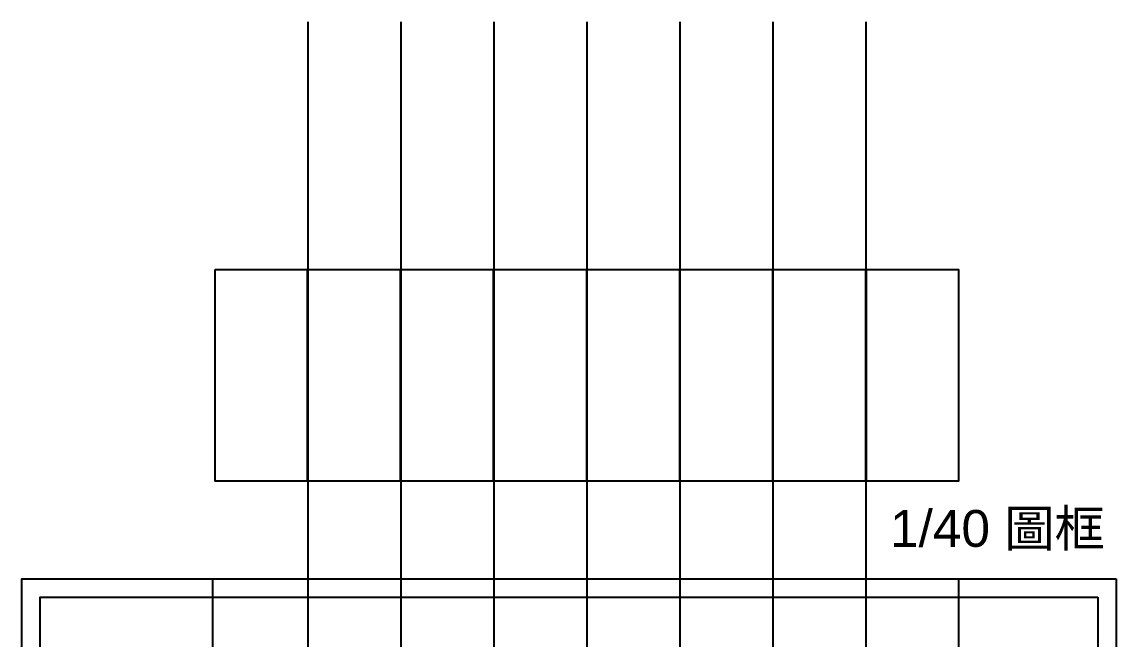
# Model space of a CAD drawing. Header units: millimetres. Extents: x -2666 to 6286, y -11880 to 4849.
# Drawn here: x 1707 to 2895, y 4179 to 4849 of the extents above; entities that cross this region are included whole.
import ezdxf

# ---------------------------------------------------------------- set-up
doc = ezdxf.new("R2010")
doc.units = ezdxf.units.MM
doc.layers.add('default', color=11, linetype='Continuous', plot=False)
doc.layers.add('空心磚', color=1, linetype='Continuous')
doc.styles.get("Standard").update_dxf_attribs({"font": 'arial.ttf'})

msp = doc.modelspace()

# ---------------------------------------------------------------- linework, layer by layer
for p, q in [((2624.228, 4580.135), (2724.228, 4580.135)), ((1914.228, 4244.171), (1914.228, 3404.171)), ((2724.228, 4244.171), (2724.228, 3404.171))]:
    msp.add_line(p, q)
for points in [[(1917.228, 4580.135), (2017.228, 4580.135), (2017.228, 4350.135), (1917.228, 4350.135)], [(2018.228, 4580.135), (2118.228, 4580.135), (2118.228, 4350.135), (2018.228, 4350.135)], [(2119.228, 4580.135), (2219.228, 4580.135), (2219.228, 4350.135), (2119.228, 4350.135)], [(2220.228, 4580.135), (2320.228, 4580.135), (2320.228, 4350.135), (2220.228, 4350.135)], [(2321.228, 4580.135), (2421.228, 4580.135), (2421.228, 4350.135), (2321.228, 4350.135)], [(2422.228, 4580.135), (2522.228, 4580.135), (2522.228, 4350.135), (2422.228, 4350.135)], [(2523.228, 4580.135), (2623.228, 4580.135), (2623.228, 4350.135), (2523.228, 4350.135)], [(2624.228, 4580.135), (2724.228, 4580.135), (2724.228, 4350.135), (2624.228, 4350.135)]]:
    msp.add_lwpolyline(points, close=True)
at = {"layer": 'default'}
for points in [[(2895.403, 4244.171), (2895.403, 3404.171), (1707.403, 3404.171), (1707.403, 4244.171)], [(2875.403, 4224.171), (2875.403, 3424.171), (1727.403, 3424.171), (1727.403, 4224.171)]]:
    msp.add_lwpolyline(points, close=True, dxfattribs=at)
at = {"layer": '空心磚'}
for p, q in [((2017.728, 4849), (2017.728, 2868.212)), ((2118.728, 4849), (2118.728, 2868.212)), ((2219.728, 4849), (2219.728, 2868.212)), ((2320.728, 4849), (2320.728, 2868.212)), ((2421.728, 4849), (2421.728, 2868.212)), ((2522.728, 4849), (2522.728, 2868.212)), ((2623.728, 4849), (2623.728, 2868.212))]:
    msp.add_line(p, q, dxfattribs=at)

# ---------------------------------------------------------------- texts
at = {"layer": 'default', "insert": (2649.82, 4318.862), "char_height": 40, "attachment_point": 1}
msp.add_mtext_dynamic_manual_height_columns('1/40 {\\fPMingLiU|b0|i0|c136|p18;圖框}', width=430.53379, gutter_width=12.5, heights=[0], dxfattribs=at)

doc.saveas('drawing.dxf')
